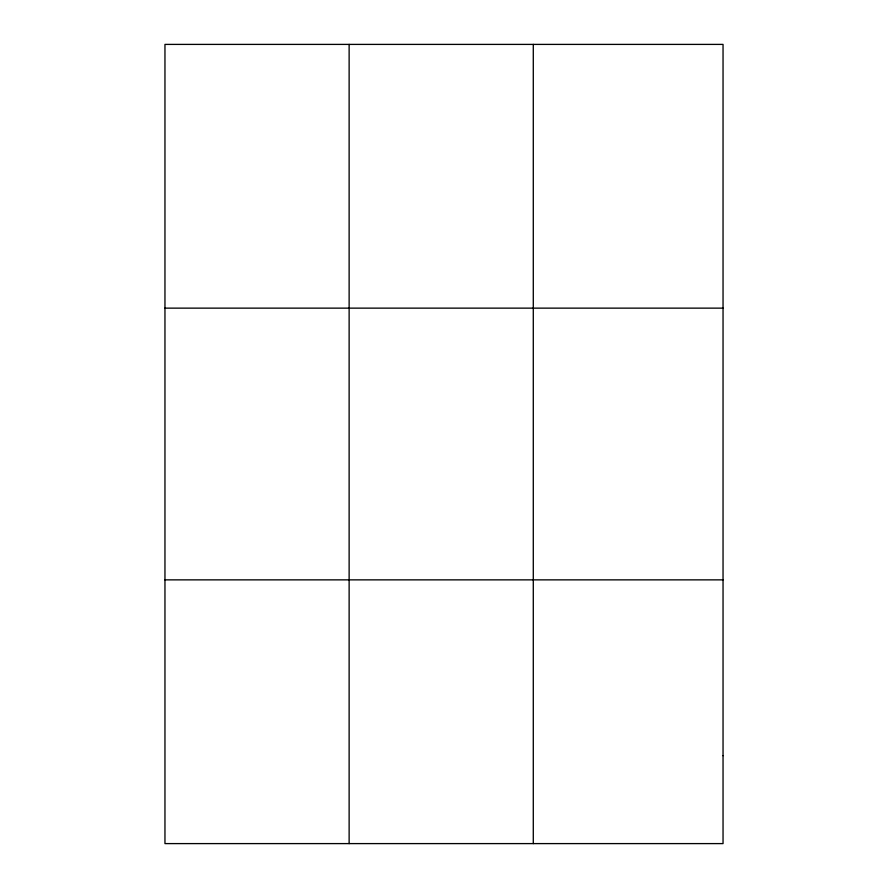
<?xml version="1.0" encoding="UTF-8"?>
<svg xmlns="http://www.w3.org/2000/svg" width="888" height="888" viewBox="0 0 888 888"><rect width="100%" height="100%" fill="white"/><g stroke="black" fill="none" stroke-linecap="round" stroke-linejoin="round"><path stroke-width="1.33" d="M349.128 44.4L349.128 843.6M533.288 44.4L533.288 843.6M164.957 308.136L723.043 308.136M164.957 579.864L723.043 579.864M723.043 755.688L723.043 843.6L164.957 843.6L164.957 44.4L723.043 44.4L723.043 755.688"/></g></svg>
